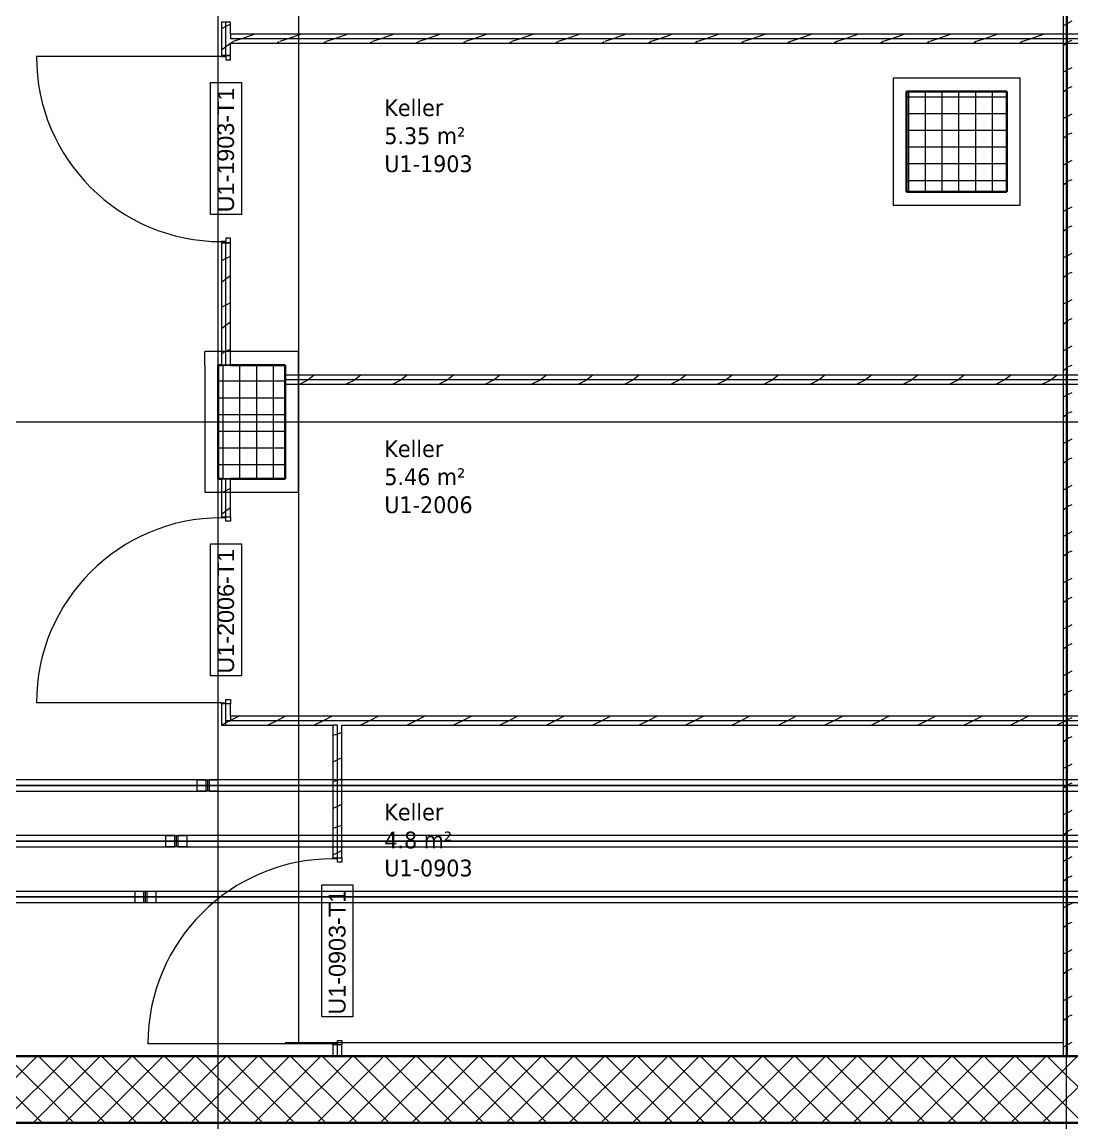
# Model space of a CAD drawing. Extents: x -932 to 937, y -179 to 471.
# Drawn here: x 115.6 to 209.8, y 257 to 355.8 of the extents above; entities that cross this region are included whole.
import ezdxf
from ezdxf.lldxf.tags import DXFTag

# ---------------------------------------------------------------- set-up
doc = ezdxf.new("R2010")
doc.units = 0
doc.layers.get('0').update_dxf_attribs({"lineweight": 13})
for name, color, linetype, lineweight in [('A-AREA-____-IDEN', 7, 'Continuous', 5), ('A-DOOR-____-IDEN', 7, 'Continuous', 5), ('A-DOOR-FRAM-MCUT', 7, 'Continuous', 9), ('A-DOOR-OPNG-OTLN', 7, 'Continuous', 9), ('A-FLOR-____-OVHD', 7, 'Strichpunkt - Fein', 9), ('A-WALL-____-MCUT', 7, 'Continuous', 35), ('A-WALL-____-PATT', 7, 'Continuous', 35), ('A-WALL-FNSH-MCUT', 7, 'Continuous', 35), ('S-COLS-____-MCUT', 7, 'Continuous', 35), ('S-COLS-____-OTLN', 7, 'Continuous', 9), ('S-GRID-____-OTLN', 7, 'Continuous', 5)]:
    doc.layers.add(name, color=color, linetype=linetype, lineweight=lineweight)
doc.layers.add('A-DETL-____-OTLN', color=5, linetype='Continuous', lineweight=9, true_color=0x0000ff)
doc.layers.add('EL01_WAN_Röhre Boden', color=7, linetype='Continuous', lineweight=13, true_color=0xff6666)
doc.styles.get("Standard").update_dxf_attribs({"font": 'arial.ttf'})
tags = doc.linetypes.add('_Rasterlinie_', pattern=[0.375, 0.2, -0.05, 0.075, -0.05]).pattern_tags.tags
tags[10:11] = [DXFTag(74, 4), DXFTag(75, 0), DXFTag(340, '0'), DXFTag(46, 1.0), DXFTag(50, 0.0), DXFTag(44, 0.0), DXFTag(45, 0.0)]
tags[8:9] = [DXFTag(74, 4), DXFTag(75, 0), DXFTag(340, '0'), DXFTag(46, 1.0), DXFTag(50, 0.0), DXFTag(44, 0.0), DXFTag(45, 0.0)]
tags[6:7] = [DXFTag(74, 4), DXFTag(75, 0), DXFTag(340, '0'), DXFTag(46, 1.0), DXFTag(50, 0.0), DXFTag(44, 0.0), DXFTag(45, 0.0)]
tags[4:5] = [DXFTag(74, 4), DXFTag(75, 0), DXFTag(340, '0'), DXFTag(46, 1.0), DXFTag(50, 0.0), DXFTag(44, 0.0), DXFTag(45, 0.0)]
tags = doc.linetypes.add('_Strichliert - Fein_', pattern=[0.15, 0.1, -0.05]).pattern_tags.tags
tags[6:7] = [DXFTag(74, 4), DXFTag(75, 0), DXFTag(340, '0'), DXFTag(46, 1.0), DXFTag(50, 0.0), DXFTag(44, 0.0), DXFTag(45, 0.0)]
tags[4:5] = [DXFTag(74, 4), DXFTag(75, 0), DXFTag(340, '0'), DXFTag(46, 1.0), DXFTag(50, 0.0), DXFTag(44, 0.0), DXFTag(45, 0.0)]
tags = doc.linetypes.add('ACAD_ISO03W100', pattern=[30, 12, -18]).pattern_tags.tags
tags[6:7] = [DXFTag(74, 4), DXFTag(75, 0), DXFTag(340, '0'), DXFTag(46, 0.0), DXFTag(50, 0.0), DXFTag(44, 0.0), DXFTag(45, 0.0)]
tags[4:5] = [DXFTag(74, 4), DXFTag(75, 0), DXFTag(340, '0'), DXFTag(46, 0.0), DXFTag(50, 0.0), DXFTag(44, 0.0), DXFTag(45, 0.0)]
tags = doc.linetypes.add('Strichpunkt - Fein', pattern=[0.2, 0.1, -0.05, 0, -0.05]).pattern_tags.tags
tags[10:11] = [DXFTag(74, 4), DXFTag(75, 0), DXFTag(340, '0'), DXFTag(46, 1.0), DXFTag(50, 0.0), DXFTag(44, 0.0), DXFTag(45, 0.0)]
tags[8:9] = [DXFTag(74, 4), DXFTag(75, 0), DXFTag(340, '0'), DXFTag(46, 1.0), DXFTag(50, 0.0), DXFTag(44, 0.0), DXFTag(45, 0.0)]
tags[6:7] = [DXFTag(74, 4), DXFTag(75, 0), DXFTag(340, '0'), DXFTag(46, 1.0), DXFTag(50, 0.0), DXFTag(44, 0.0), DXFTag(45, 0.0)]
tags[4:5] = [DXFTag(74, 4), DXFTag(75, 0), DXFTag(340, '0'), DXFTag(46, 1.0), DXFTag(50, 0.0), DXFTag(44, 0.0), DXFTag(45, 0.0)]
tags = doc.linetypes.add('STRICHPUNKT2', pattern=[12.7, 6.35, -3.175, 0, -3.175]).pattern_tags.tags
tags[10:11] = [DXFTag(74, 4), DXFTag(75, 0), DXFTag(340, '0'), DXFTag(46, 0.0), DXFTag(50, 0.0), DXFTag(44, 0.0), DXFTag(45, 0.0)]
tags[8:9] = [DXFTag(74, 4), DXFTag(75, 0), DXFTag(340, '0'), DXFTag(46, 0.0), DXFTag(50, 0.0), DXFTag(44, 0.0), DXFTag(45, 0.0)]
tags[6:7] = [DXFTag(74, 4), DXFTag(75, 0), DXFTag(340, '0'), DXFTag(46, 0.0), DXFTag(50, 0.0), DXFTag(44, 0.0), DXFTag(45, 0.0)]
tags[4:5] = [DXFTag(74, 4), DXFTag(75, 0), DXFTag(340, '0'), DXFTag(46, 0.0), DXFTag(50, 0.0), DXFTag(44, 0.0), DXFTag(45, 0.0)]

# ---------------------------------------------------------------- blocks, each defined once
blk = doc.blocks.new('Referenz-A0UJ2H3XXE', base_point=(-911.847, -117.709))
at = {"layer": 'A-DETL-____-OTLN', "color": 0, "linetype": '_Strichliert - Fein_', "ltscale": 0.13}
blk.add_line((131.963, 324.986), (131.963, 326.186), dxfattribs=at)
at = {"layer": 'A-DOOR-____-IDEN', "color": 0, "linetype": 'Continuous', "ltscale": 0.13}
for p, q in [((132.472, 338.485), (132.472, 350.325)), ((132.472, 350.325), (135.252, 350.325)), ((135.252, 350.325), (135.252, 338.485)), ((135.252, 338.485), (132.472, 338.485)), ((132.472, 297.103), (132.472, 308.943)), ((132.472, 308.943), (135.252, 308.943)), ((135.252, 308.943), (135.252, 297.103)), ((135.252, 297.103), (132.472, 297.103)), ((142.472, 266.512), (142.472, 278.352)), ((142.472, 278.352), (145.252, 278.352)), ((145.252, 278.352), (145.252, 266.512)), ((145.252, 266.512), (142.472, 266.512))]:
    blk.add_line(p, q, dxfattribs=at)
at = {"layer": 'A-DOOR-FRAM-MCUT', "color": 0, "linetype": 'Continuous', "ltscale": 0.13}
for p, q in [((133.463, 352.758), (133.463, 352.658)), ((134.263, 352.758), (133.463, 352.758)), ((133.463, 352.658), (133.863, 352.658)), ((133.863, 352.658), (133.863, 352.358)), ((134.263, 352.358), (134.263, 352.758)), ((133.863, 352.358), (134.263, 352.358)), ((133.463, 336.058), (133.463, 335.958)), ((133.863, 336.058), (133.463, 336.058)), ((133.463, 335.958), (134.263, 335.958)), ((134.263, 336.358), (133.863, 336.358)), ((133.863, 336.358), (133.863, 336.058)), ((134.263, 335.958), (134.263, 336.358)), ((133.463, 311.376), (134.263, 311.376)), ((133.463, 311.276), (133.463, 311.376)), ((133.863, 311.276), (133.463, 311.276)), ((133.863, 310.976), (133.863, 311.276)), ((134.263, 311.376), (134.263, 310.976)), ((134.263, 310.976), (133.863, 310.976)), ((133.463, 294.676), (133.863, 294.676)), ((133.463, 294.576), (133.463, 294.676)), ((134.263, 294.576), (133.463, 294.576)), ((133.863, 294.976), (134.263, 294.976)), ((133.863, 294.676), (133.863, 294.976)), ((134.263, 294.976), (134.263, 294.576)), ((143.463, 280.786), (144.263, 280.786)), ((143.463, 280.686), (143.463, 280.786)), ((143.863, 280.686), (143.463, 280.686)), ((143.863, 280.386), (143.863, 280.686)), ((144.263, 280.786), (144.263, 280.386)), ((144.263, 280.386), (143.863, 280.386)), ((143.463, 264.086), (143.863, 264.086)), ((143.463, 263.986), (143.463, 264.086)), ((144.263, 263.986), (143.463, 263.986)), ((143.863, 264.386), (144.263, 264.386)), ((143.863, 264.086), (143.863, 264.386)), ((144.263, 264.386), (144.263, 263.986))]:
    blk.add_line(p, q, dxfattribs=at)
at = {"layer": 'A-DOOR-OPNG-OTLN', "color": 0, "linetype": 'Continuous', "ltscale": 0.13}
for p, q in [((133.463, 352.658), (116.863, 352.658)), ((133.463, 294.676), (116.863, 294.676)), ((143.463, 264.086), (126.863, 264.086))]:
    blk.add_line(p, q, dxfattribs=at)
for centre, major_axis in [((133.463, 352.658), (-16.6, 0)), ((133.463, 294.676), (0, 16.6)), ((143.463, 264.086), (0, 16.6))]:
    blk.add_ellipse(centre, major_axis=major_axis, ratio=1, start_param=0, end_param=1.570796, dxfattribs=at)
at = {"layer": 'A-FLOR-____-OVHD', "color": 0, "linetype": 'Strichpunkt - Fein', "ltscale": 0.13}
for p, q in [((140.363, 403.535), (140.363, 264.186)), ((205.113, 350.736), (193.713, 350.736)), ((193.713, 350.736), (193.713, 339.336)), ((205.113, 339.336), (205.113, 350.736)), ((193.713, 339.336), (205.113, 339.336)), ((140.363, 326.186), (131.963, 326.186)), ((140.363, 313.586), (140.363, 326.186)), ((131.963, 324.986), (131.963, 313.586)), ((131.963, 313.586), (140.363, 313.586)), ((208.963, 264.186), (139.163, 264.186))]:
    blk.add_line(p, q, dxfattribs=at)
at = {"layer": 'A-WALL-____-MCUT', "color": 0, "linetype": 'Continuous', "lineweight": 9, "ltscale": 0.13}
for p, q in [((209.363, 262.986), (209.363, 403.535)), ((133.863, 352.758), (133.863, 355.758)), ((134.263, 354.658), (134.263, 354.258)), ((288.663, 354.258), (134.263, 354.258)), ((133.863, 324.986), (133.863, 335.958)), ((133.463, 324.986), (134.263, 324.986)), ((288.663, 323.667), (139.163, 323.667)), ((134.263, 314.786), (133.463, 314.786)), ((133.863, 311.376), (133.863, 314.786)), ((133.863, 292.676), (133.863, 294.576)), ((134.263, 293.476), (134.263, 293.076)), ((288.663, 293.076), (133.863, 293.076)), ((143.863, 292.676), (143.463, 292.676)), ((143.863, 280.786), (143.863, 292.676)), ((143.863, 262.986), (143.863, 263.986))]:
    blk.add_line(p, q, dxfattribs=at)
at = {"layer": 'A-WALL-____-MCUT', "color": 0, "linetype": 'Continuous', "ltscale": 0.35}
for p, q in [((144.263, 262.986), (109.463, 262.986)), ((358.863, 262.986), (144.263, 262.986)), ((103.463, 256.986), (370.863, 256.986))]:
    blk.add_line(p, q, dxfattribs=at)
at = {"layer": 'A-WALL-____-PATT', "color": 0, "linetype": 'Continuous', "lineweight": 9, "ltscale": 0.13}
for p, q in [((209.363, 355.62), (208.963, 355.42)), ((209.763, 355.82), (209.363, 355.62)), ((133.863, 355.354), (133.463, 355.154)), ((134.263, 355.554), (133.863, 355.354)), ((136.465, 354.658), (135.265, 354.258)), ((140.629, 354.658), (139.429, 354.258)), ((144.794, 354.658), (143.594, 354.258)), ((148.959, 354.658), (147.759, 354.258)), ((153.123, 354.658), (151.923, 354.258)), ((157.288, 354.658), (156.088, 354.258)), ((161.453, 354.658), (160.253, 354.258)), ((165.617, 354.658), (164.417, 354.258)), ((169.782, 354.658), (168.582, 354.258)), ((173.947, 354.658), (172.747, 354.258)), ((178.112, 354.658), (176.912, 354.258)), ((182.276, 354.658), (181.076, 354.258)), ((186.441, 354.658), (185.241, 354.258)), ((190.606, 354.658), (189.406, 354.258)), ((194.77, 354.658), (193.57, 354.258)), ((198.935, 354.658), (197.735, 354.258)), ((203.1, 354.658), (201.9, 354.258)), ((207.265, 354.658), (206.065, 354.258)), ((134.263, 353.826), (133.863, 353.526)), ((134.486, 353.993), (134.306, 353.858)), ((135.265, 354.258), (134.522, 354.011)), ((138.651, 353.994), (138.471, 353.858)), ((139.429, 354.258), (138.687, 354.011)), ((142.816, 353.994), (142.636, 353.858)), ((143.594, 354.258), (142.852, 354.011)), ((146.982, 353.994), (146.801, 353.858)), ((147.759, 354.258), (147.017, 354.011)), ((151.147, 353.994), (150.966, 353.858)), ((151.923, 354.258), (151.182, 354.011)), ((155.312, 353.995), (155.131, 353.858)), ((156.088, 354.258), (155.347, 354.011)), ((159.478, 353.995), (159.296, 353.858)), ((160.253, 354.258), (159.512, 354.012)), ((163.643, 353.995), (163.461, 353.858)), ((164.417, 354.258), (163.678, 354.012)), ((167.808, 353.995), (167.626, 353.858)), ((168.582, 354.258), (167.843, 354.012)), ((171.974, 353.996), (171.791, 353.858)), ((172.747, 354.258), (172.008, 354.012)), ((176.139, 353.996), (175.956, 353.858)), ((176.912, 354.258), (176.173, 354.012)), ((180.304, 353.996), (180.121, 353.858)), ((181.076, 354.258), (180.338, 354.012)), ((184.47, 353.996), (184.286, 353.858)), ((185.241, 354.258), (184.503, 354.012)), ((188.635, 353.997), (188.451, 353.858)), ((189.406, 354.258), (188.668, 354.012)), ((192.8, 353.997), (192.616, 353.858)), ((193.57, 354.258), (192.833, 354.013)), ((196.965, 353.997), (196.78, 353.858)), ((197.735, 354.258), (196.998, 354.013)), ((201.131, 353.997), (200.945, 353.858)), ((201.9, 354.258), (201.163, 354.013)), ((205.296, 353.998), (205.11, 353.858)), ((206.065, 354.258), (205.329, 354.013)), ((209.363, 353.924), (208.963, 353.624)), ((209.461, 353.998), (209.363, 353.924)), ((209.763, 354.103), (209.494, 354.013)), ((133.863, 353.526), (133.463, 353.226)), ((209.763, 351.655), (209.363, 351.455)), ((209.363, 351.455), (208.963, 351.255)), ((209.363, 349.759), (208.963, 349.459)), ((209.462, 349.833), (209.363, 349.759)), ((209.763, 349.938), (209.494, 349.848)), ((209.363, 347.29), (208.963, 347.09)), ((209.763, 347.49), (209.363, 347.29)), ((209.763, 345.773), (209.494, 345.684)), ((209.363, 345.594), (208.963, 345.294)), ((209.462, 345.669), (209.363, 345.594)), ((209.363, 343.125), (208.963, 342.925)), ((209.763, 343.325), (209.363, 343.125)), ((209.363, 341.429), (208.963, 341.129)), ((209.463, 341.504), (209.363, 341.429)), ((209.763, 341.609), (209.494, 341.519)), ((209.363, 338.96), (208.963, 338.76)), ((209.763, 339.16), (209.363, 338.96)), ((209.363, 337.264), (208.963, 336.964)), ((209.463, 337.339), (209.363, 337.264)), ((209.763, 337.444), (209.494, 337.354)), ((209.763, 334.996), (209.363, 334.796)), ((133.863, 334.53), (133.463, 334.33)), ((134.263, 334.73), (133.863, 334.53)), ((209.363, 334.796), (208.963, 334.596)), ((134.263, 333.001), (133.863, 332.701)), ((209.363, 333.099), (208.963, 332.799)), ((209.464, 333.175), (209.363, 333.099)), ((209.763, 333.279), (209.495, 333.19)), ((133.863, 332.701), (133.463, 332.401)), ((133.863, 330.365), (133.463, 330.165)), ((134.263, 330.565), (133.863, 330.365)), ((209.363, 330.631), (208.963, 330.431)), ((209.763, 330.831), (209.363, 330.631)), ((209.363, 328.934), (208.963, 328.634)), ((209.464, 329.01), (209.363, 328.934)), ((209.763, 329.115), (209.495, 329.025)), ((133.863, 328.536), (133.463, 328.236)), ((134.263, 328.836), (133.863, 328.536)), ((133.863, 326.2), (133.463, 326)), ((134.263, 326.4), (133.863, 326.2)), ((209.363, 326.466), (208.963, 326.266)), ((209.763, 326.666), (209.363, 326.466)), ((141.788, 324.067), (141.254, 323.667)), ((145.953, 324.067), (145.419, 323.667)), ((150.118, 324.067), (149.584, 323.667)), ((154.283, 324.067), (153.749, 323.667)), ((158.448, 324.067), (157.914, 323.667)), ((162.613, 324.067), (162.079, 323.667)), ((166.778, 324.067), (166.244, 323.667)), ((170.943, 324.067), (170.409, 323.667)), ((175.108, 324.067), (174.574, 323.667)), ((179.273, 324.067), (178.739, 323.667)), ((183.438, 324.067), (182.904, 323.667)), ((187.603, 324.067), (187.069, 323.667)), ((191.768, 324.067), (191.234, 323.667)), ((195.933, 324.067), (195.399, 323.667)), ((200.098, 324.067), (199.564, 323.667)), ((204.263, 324.067), (203.729, 323.667)), ((208.428, 324.067), (207.894, 323.667)), ((209.363, 324.769), (208.963, 324.469)), ((209.465, 324.845), (209.363, 324.769)), ((209.763, 324.95), (209.495, 324.861)), ((141.219, 323.631), (140.492, 323.267)), ((141.254, 323.667), (141.154, 323.592)), ((145.384, 323.631), (144.657, 323.267)), ((145.419, 323.667), (145.319, 323.592)), ((149.548, 323.631), (148.822, 323.267)), ((149.584, 323.667), (149.484, 323.592)), ((153.713, 323.63), (152.987, 323.267)), ((153.749, 323.667), (153.65, 323.593)), ((157.878, 323.63), (157.152, 323.267)), ((157.914, 323.667), (157.815, 323.593)), ((162.043, 323.63), (161.317, 323.267)), ((162.079, 323.667), (161.98, 323.593)), ((166.208, 323.63), (165.482, 323.267)), ((166.244, 323.667), (166.146, 323.593)), ((170.373, 323.63), (169.647, 323.267)), ((170.409, 323.667), (170.311, 323.594)), ((174.538, 323.63), (173.812, 323.267)), ((174.574, 323.667), (174.476, 323.594)), ((178.703, 323.63), (177.977, 323.267)), ((178.739, 323.667), (178.642, 323.594)), ((182.868, 323.63), (182.141, 323.267)), ((182.904, 323.667), (182.807, 323.594)), ((187.033, 323.63), (186.306, 323.267)), ((187.069, 323.667), (186.972, 323.595)), ((191.197, 323.63), (190.471, 323.267)), ((191.234, 323.667), (191.138, 323.595)), ((195.362, 323.63), (194.636, 323.267)), ((195.399, 323.667), (195.303, 323.595)), ((199.527, 323.63), (198.801, 323.267)), ((199.564, 323.667), (199.468, 323.595)), ((203.692, 323.63), (202.966, 323.267)), ((203.729, 323.667), (203.634, 323.596)), ((207.857, 323.63), (207.131, 323.267)), ((207.894, 323.667), (207.799, 323.596)), ((209.363, 322.301), (208.963, 322.101)), ((209.763, 322.501), (209.363, 322.301)), ((209.363, 320.604), (208.963, 320.304)), ((209.465, 320.681), (209.363, 320.604)), ((209.763, 320.785), (209.495, 320.696)), ((209.363, 318.136), (208.963, 317.936)), ((209.763, 318.336), (209.363, 318.136)), ((209.363, 316.439), (208.963, 316.139)), ((209.466, 316.516), (209.363, 316.439)), ((209.763, 316.62), (209.495, 316.531)), ((209.763, 314.171), (209.363, 313.971)), ((133.863, 313.705), (133.463, 313.505)), ((134.263, 313.905), (133.863, 313.705)), ((209.363, 313.971), (208.963, 313.771)), ((134.263, 312.176), (133.863, 311.876)), ((209.363, 312.274), (208.963, 311.974)), ((209.466, 312.351), (209.363, 312.274)), ((209.763, 312.456), (209.496, 312.367)), ((133.863, 311.876), (133.463, 311.576)), ((209.363, 309.806), (208.963, 309.606)), ((209.763, 310.006), (209.363, 309.806)), ((209.467, 308.187), (209.363, 308.109)), ((209.763, 308.291), (209.496, 308.202)), ((209.363, 308.109), (208.963, 307.809)), ((209.363, 305.641), (208.963, 305.441)), ((209.763, 305.841), (209.363, 305.641)), ((209.363, 303.944), (208.963, 303.644)), ((209.467, 304.022), (209.363, 303.944)), ((209.763, 304.126), (209.496, 304.037)), ((209.363, 301.476), (208.963, 301.276)), ((209.763, 301.676), (209.363, 301.476)), ((209.363, 299.779), (208.963, 299.479)), ((209.468, 299.857), (209.363, 299.779)), ((209.763, 299.961), (209.496, 299.873)), ((209.363, 297.312), (208.963, 297.112)), ((209.763, 297.512), (209.363, 297.312)), ((209.363, 295.614), (208.963, 295.314)), ((209.468, 295.693), (209.363, 295.614)), ((209.763, 295.797), (209.496, 295.708)), ((135.054, 293.476), (134.263, 293.081)), ((139.219, 293.476), (138.419, 293.076)), ((143.384, 293.476), (142.584, 293.076)), ((147.549, 293.476), (146.749, 293.076)), ((151.714, 293.476), (150.914, 293.076)), ((155.879, 293.476), (155.079, 293.076)), ((160.044, 293.476), (159.244, 293.076)), ((164.209, 293.476), (163.409, 293.076)), ((168.373, 293.476), (167.573, 293.076)), ((172.538, 293.476), (171.738, 293.076)), ((176.703, 293.476), (175.903, 293.076)), ((180.868, 293.476), (180.068, 293.076)), ((185.033, 293.476), (184.233, 293.076)), ((189.198, 293.476), (188.398, 293.076)), ((193.363, 293.476), (192.563, 293.076)), ((197.528, 293.476), (196.728, 293.076)), ((201.693, 293.476), (200.893, 293.076)), ((205.858, 293.476), (205.058, 293.076)), ((133.863, 292.881), (133.463, 292.681)), ((134.254, 293.076), (133.863, 292.881)), ((134.263, 293.081), (134.254, 293.076)), ((138.419, 293.076), (137.619, 292.676)), ((142.584, 293.076), (141.784, 292.676)), ((146.749, 293.076), (145.949, 292.676)), ((150.914, 293.076), (150.114, 292.676)), ((155.079, 293.076), (154.279, 292.676)), ((159.244, 293.076), (158.444, 292.676)), ((163.409, 293.076), (162.609, 292.676)), ((167.573, 293.076), (166.773, 292.676)), ((171.738, 293.076), (170.938, 292.676)), ((175.903, 293.076), (175.103, 292.676)), ((180.068, 293.076), (179.268, 292.676)), ((184.233, 293.076), (183.433, 292.676)), ((188.398, 293.076), (187.598, 292.676)), ((192.563, 293.076), (191.763, 292.676)), ((196.728, 293.076), (195.928, 292.676)), ((200.893, 293.076), (200.093, 292.676)), ((205.058, 293.076), (204.258, 292.676)), ((208.963, 292.947), (208.423, 292.676)), ((209.363, 293.147), (208.963, 292.947)), ((209.763, 293.347), (209.363, 293.147)), ((143.863, 291.877), (143.463, 291.744)), ((144.263, 292.01), (143.863, 291.877)), ((209.363, 291.449), (208.963, 291.149)), ((209.469, 291.528), (209.363, 291.449)), ((209.763, 291.632), (209.497, 291.543)), ((143.863, 289.551), (143.463, 289.351)), ((144.263, 289.751), (143.863, 289.551)), ((209.363, 288.982), (208.963, 288.782)), ((209.763, 289.182), (209.363, 288.982)), ((143.863, 287.712), (143.463, 287.579)), ((144.263, 287.846), (143.863, 287.712)), ((209.763, 287.467), (209.497, 287.379)), ((209.363, 287.284), (208.963, 286.984)), ((209.469, 287.364), (209.363, 287.284)), ((144.263, 285.586), (143.863, 285.386)), ((143.863, 285.386), (143.463, 285.186)), ((209.363, 284.817), (208.963, 284.617)), ((209.763, 285.017), (209.363, 284.817)), ((143.863, 283.548), (143.463, 283.414)), ((144.263, 283.681), (143.863, 283.548)), ((209.363, 283.119), (208.963, 282.819)), ((209.47, 283.199), (209.363, 283.119)), ((209.763, 283.303), (209.497, 283.214)), ((143.863, 281.221), (143.463, 281.021)), ((144.263, 281.421), (143.863, 281.221)), ((209.363, 280.652), (208.963, 280.452)), ((209.763, 280.852), (209.363, 280.652)), ((209.363, 278.954), (208.963, 278.654)), ((209.47, 279.034), (209.363, 278.954)), ((209.763, 279.138), (209.497, 279.049)), ((209.763, 276.687), (209.363, 276.487)), ((209.363, 276.487), (208.963, 276.287)), ((209.363, 274.789), (208.963, 274.489)), ((209.471, 274.87), (209.363, 274.789)), ((209.763, 274.973), (209.497, 274.885)), ((209.363, 272.322), (208.963, 272.122)), ((209.763, 272.522), (209.363, 272.322)), ((209.471, 270.705), (209.363, 270.624)), ((209.763, 270.808), (209.497, 270.72)), ((209.363, 270.624), (208.963, 270.324)), ((209.363, 268.157), (208.963, 267.957)), ((209.763, 268.357), (209.363, 268.157)), ((209.363, 266.459), (208.963, 266.159)), ((209.472, 266.54), (209.363, 266.459)), ((209.763, 266.644), (209.498, 266.555)), ((209.363, 263.992), (208.963, 263.792)), ((209.763, 264.192), (209.363, 263.992)), ((110.928, 256.986), (116.928, 262.986)), ((117.384, 256.986), (111.384, 262.986)), ((113.756, 256.986), (119.756, 262.986)), ((120.213, 256.986), (114.213, 262.986)), ((116.584, 256.986), (122.584, 262.986)), ((123.041, 256.986), (117.041, 262.986)), ((119.413, 256.986), (125.413, 262.986)), ((125.869, 256.986), (119.869, 262.986)), ((122.241, 256.986), (128.241, 262.986)), ((128.698, 256.986), (122.698, 262.986)), ((125.07, 256.986), (131.07, 262.986)), ((131.526, 256.986), (125.526, 262.986)), ((127.898, 256.986), (133.898, 262.986)), ((134.355, 256.986), (128.355, 262.986)), ((130.727, 256.986), (136.727, 262.986)), ((137.183, 256.986), (131.183, 262.986)), ((133.555, 256.986), (139.555, 262.986)), ((140.012, 256.986), (134.012, 262.986)), ((136.383, 256.986), (142.383, 262.986)), ((142.84, 256.986), (136.84, 262.986)), ((139.212, 256.986), (145.212, 262.986)), ((145.668, 256.986), (139.668, 262.986)), ((142.04, 256.986), (148.04, 262.986)), ((148.497, 256.986), (142.497, 262.986)), ((144.869, 256.986), (150.869, 262.986)), ((151.325, 256.986), (145.325, 262.986)), ((147.697, 256.986), (153.697, 262.986)), ((154.154, 256.986), (148.154, 262.986)), ((150.526, 256.986), (156.526, 262.986)), ((156.982, 256.986), (150.982, 262.986)), ((153.354, 256.986), (159.354, 262.986)), ((159.81, 256.986), (153.81, 262.986)), ((156.182, 256.986), (162.182, 262.986)), ((162.639, 256.986), (156.639, 262.986)), ((159.011, 256.986), (165.011, 262.986)), ((165.467, 256.986), (159.467, 262.986)), ((161.839, 256.986), (167.839, 262.986)), ((168.296, 256.986), (162.296, 262.986)), ((164.668, 256.986), (170.668, 262.986)), ((171.124, 256.986), (165.124, 262.986)), ((167.496, 256.986), (173.496, 262.986)), ((173.953, 256.986), (167.953, 262.986)), ((170.325, 256.986), (176.325, 262.986)), ((176.781, 256.986), (170.781, 262.986)), ((173.153, 256.986), (179.153, 262.986)), ((179.609, 256.986), (173.609, 262.986)), ((175.981, 256.986), (181.981, 262.986)), ((182.438, 256.986), (176.438, 262.986)), ((178.81, 256.986), (184.81, 262.986)), ((185.266, 256.986), (179.266, 262.986)), ((181.638, 256.986), (187.638, 262.986)), ((188.095, 256.986), (182.095, 262.986)), ((184.467, 256.986), (190.467, 262.986)), ((190.923, 256.986), (184.923, 262.986)), ((187.295, 256.986), (193.295, 262.986)), ((193.752, 256.986), (187.752, 262.986)), ((190.124, 256.986), (196.124, 262.986)), ((196.58, 256.986), (190.58, 262.986)), ((192.952, 256.986), (198.952, 262.986)), ((199.408, 256.986), (193.408, 262.986)), ((195.78, 256.986), (201.78, 262.986)), ((202.237, 256.986), (196.237, 262.986)), ((198.609, 256.986), (204.609, 262.986)), ((205.065, 256.986), (199.065, 262.986)), ((201.437, 256.986), (207.437, 262.986)), ((207.894, 256.986), (201.894, 262.986)), ((204.266, 256.986), (210.266, 262.986)), ((210.722, 256.986), (204.722, 262.986)), ((207.094, 256.986), (213.094, 262.986)), ((213.551, 256.986), (207.551, 262.986))]:
    blk.add_line(p, q, dxfattribs=at)
at = {"layer": 'A-WALL-FNSH-MCUT', "color": 0, "linetype": 'Continuous', "lineweight": 9, "ltscale": 0.13}
for p, q in [((208.963, 403.535), (208.963, 262.986)), ((133.463, 355.758), (133.463, 352.758)), ((134.263, 355.758), (133.463, 355.758)), ((134.263, 354.658), (134.263, 355.758)), ((288.663, 354.658), (134.263, 354.658)), ((134.263, 352.758), (134.263, 353.858)), ((134.263, 353.858), (288.663, 353.858)), ((133.463, 352.758), (134.263, 352.758)), ((133.463, 335.958), (133.463, 324.986)), ((134.263, 335.958), (133.463, 335.958)), ((134.263, 324.986), (134.263, 335.958)), ((288.663, 324.067), (139.163, 324.067)), ((139.163, 324.067), (139.163, 323.267)), ((139.163, 323.267), (288.663, 323.267)), ((133.463, 314.786), (133.463, 311.376)), ((134.263, 311.376), (134.263, 314.786)), ((133.463, 311.376), (134.263, 311.376)), ((133.463, 294.576), (133.463, 292.676)), ((134.263, 294.576), (133.463, 294.576)), ((134.263, 293.476), (134.263, 294.576)), ((288.663, 293.476), (134.263, 293.476)), ((133.463, 292.676), (143.463, 292.676)), ((143.463, 292.676), (143.463, 280.786)), ((144.263, 292.676), (288.663, 292.676)), ((144.263, 280.786), (144.263, 292.676)), ((143.463, 280.786), (144.263, 280.786)), ((143.463, 263.986), (143.463, 262.986)), ((144.263, 263.986), (143.463, 263.986)), ((144.263, 262.986), (144.263, 263.986))]:
    blk.add_line(p, q, dxfattribs=at)
at = {"layer": 'S-COLS-____-MCUT', "color": 0, "linetype": 'Continuous', "ltscale": 0.35}
for p, q in [((194.913, 349.536), (194.913, 340.536)), ((203.913, 349.536), (194.913, 349.536)), ((203.913, 340.536), (203.913, 349.536)), ((194.913, 340.536), (203.913, 340.536)), ((133.463, 324.986), (133.163, 324.986)), ((133.163, 324.986), (133.163, 314.786)), ((139.163, 324.986), (134.263, 324.986)), ((139.163, 314.786), (139.163, 324.986)), ((133.163, 314.786), (133.463, 314.786)), ((134.263, 314.786), (139.163, 314.786))]:
    blk.add_line(p, q, dxfattribs=at)
at = {"layer": 'S-COLS-____-OTLN', "color": 0, "linetype": 'Continuous', "ltscale": 0.13}
for p, q in [((194.913, 349.054), (203.913, 349.054)), ((195.123, 340.536), (195.123, 349.536)), ((196.623, 340.536), (196.623, 349.536)), ((198.123, 340.536), (198.123, 349.536)), ((199.623, 340.536), (199.623, 349.536)), ((201.123, 340.536), (201.123, 349.536)), ((202.623, 340.536), (202.623, 349.536)), ((194.913, 347.554), (203.913, 347.554)), ((194.913, 346.054), (203.913, 346.054)), ((194.913, 344.554), (203.913, 344.554)), ((194.913, 343.054), (203.913, 343.054)), ((194.913, 341.554), (203.913, 341.554)), ((133.863, 324.986), (133.463, 324.986)), ((133.623, 314.786), (133.623, 324.986)), ((134.263, 324.986), (133.863, 324.986)), ((135.123, 314.786), (135.123, 324.986)), ((136.623, 314.786), (136.623, 324.986)), ((138.123, 314.786), (138.123, 324.986)), ((133.163, 323.554), (139.163, 323.554)), ((133.163, 322.054), (139.163, 322.054)), ((133.163, 320.554), (139.163, 320.554)), ((133.163, 319.054), (139.163, 319.054)), ((133.163, 317.554), (139.163, 317.554)), ((133.163, 316.054), (139.163, 316.054)), ((133.463, 314.786), (133.863, 314.786)), ((133.863, 314.786), (134.263, 314.786))]:
    blk.add_line(p, q, dxfattribs=at)
at = {"layer": 'S-GRID-____-OTLN', "color": 0, "linetype": '_Rasterlinie_', "ltscale": 0.13}
for p, q in [((133.163, 224.986), (133.163, 403.535)), ((209.263, 224.986), (209.263, 403.535)), ((71.463, 319.886), (382.008, 319.886)), ((71.463, 256.986), (382.008, 256.986))]:
    blk.add_line(p, q, dxfattribs=at)
at = {"layer": 'A-AREA-____-IDEN', "color": 0, "linetype": 'Continuous', "ltscale": 0.13, "char_height": 1.5, "attachment_point": 1}
for s, insert in [('{\\W0.9;\\fVerdana;Keller}', (148.076, 348.819)), ('{\\W0.9;\\fVerdana;5.35 m²}', (148.076, 346.305)), ('{\\W0.9;\\fVerdana;U1-1903}', (148.076, 343.792)), ('{\\W0.9;\\fVerdana;Keller}', (148.076, 318.228)), ('{\\W0.9;\\fVerdana;5.46 m²}', (148.076, 315.714)), ('{\\W0.9;\\fVerdana;U1-2006}', (148.076, 313.201)), ('{\\W0.9;\\fVerdana;Keller}', (148.076, 285.637)), ('{\\W0.9;\\fVerdana;4.8 m²}', (148.076, 283.124)), ('{\\W0.9;\\fVerdana;U1-0903}', (148.076, 280.61))]:
    blk.add_mtext(s, dxfattribs=dict(at, insert=insert))
at = {"layer": 'A-DOOR-____-IDEN', "color": 0, "linetype": 'Continuous', "ltscale": 0.13, "char_height": 1.5, "attachment_point": 1, "rotation": 90}
for s, insert in [('{\\fArial;U1-1903-T1}', (133.09, 338.685)), ('{\\fArial;U1-2006-T1}', (133.09, 297.303)), ('{\\fArial;U1-0903-T1}', (143.09, 266.712))]:
    blk.add_mtext(s, dxfattribs=dict(at, insert=insert))
blk = doc.blocks.new('Wickelfalzrohr-A0UJ2H3ZXE', base_point=(129.578, 281.766))
at = {"color": 0, "linetype": 'ByBlock', "lineweight": -2, "ltscale": 0.13}
for p, q in [((249.578, 282.766), (129.578, 282.766)), ((129.578, 282.473), (129.578, 282.766)), ((249.578, 282.473), (249.578, 282.766)), ((129.578, 282.058), (129.578, 282.473)), ((129.578, 281.766), (129.578, 282.058)), ((129.578, 281.766), (249.578, 281.766)), ((249.578, 282.058), (249.578, 282.473)), ((249.578, 281.766), (249.578, 282.058))]:
    blk.add_line(p, q, dxfattribs=at)
at = {"color": 0, "linetype": 'STRICHPUNKT2', "lineweight": 25, "ltscale": 0.25}
blk.add_line((129.578, 282.266), (249.578, 282.266), dxfattribs=at)
blk = doc.blocks.new('Steckverbinder-A0UJ2H45XE', base_point=(131.278, 286.766))
at = {"color": 0, "linetype": 'ByBlock', "lineweight": -2, "ltscale": 0.13}
for p, q in [((133.178, 287.756), (131.278, 287.756)), ((131.278, 287.469), (131.278, 287.756)), ((131.278, 287.063), (131.278, 287.469)), ((132.228, 286.766), (132.228, 287.766)), ((133.178, 287.469), (133.178, 287.756)), ((133.178, 287.063), (133.178, 287.469)), ((131.278, 286.776), (131.278, 287.063)), ((131.278, 286.776), (133.178, 286.776)), ((133.178, 286.776), (133.178, 287.063))]:
    blk.add_line(p, q, dxfattribs=at)
at = {"color": 0, "linetype": 'STRICHPUNKT2', "lineweight": 25, "ltscale": 0.25}
blk.add_line((133.178, 287.266), (131.278, 287.266), dxfattribs=at)
blk = doc.blocks.new('Wickelfalzrohr-A0UJ2H47XE', base_point=(132.378, 286.766))
at = {"color": 0, "linetype": 'ByBlock', "lineweight": -2, "ltscale": 0.13}
for p, q in [((252.378, 287.766), (132.378, 287.766)), ((132.378, 287.473), (132.378, 287.766)), ((132.378, 287.058), (132.378, 287.473)), ((252.378, 287.473), (252.378, 287.766)), ((252.378, 287.058), (252.378, 287.473)), ((132.378, 286.766), (132.378, 287.058)), ((132.378, 286.766), (252.378, 286.766)), ((252.378, 286.766), (252.378, 287.058))]:
    blk.add_line(p, q, dxfattribs=at)
at = {"color": 0, "linetype": 'STRICHPUNKT2', "lineweight": 25, "ltscale": 0.25}
blk.add_line((132.378, 287.266), (252.378, 287.266), dxfattribs=at)
blk = doc.blocks.new('Wickelfalzrohr-A0UJ2H4DXE', base_point=(126.808, 276.766))
at = {"color": 0, "linetype": 'ByBlock', "lineweight": -2, "ltscale": 0.13}
for p, q in [((246.808, 277.766), (126.808, 277.766)), ((126.808, 277.473), (126.808, 277.766)), ((246.808, 277.473), (246.808, 277.766)), ((126.808, 277.058), (126.808, 277.473)), ((126.808, 276.766), (126.808, 277.058)), ((126.808, 276.766), (246.808, 276.766)), ((246.808, 277.058), (246.808, 277.473)), ((246.808, 276.766), (246.808, 277.058))]:
    blk.add_line(p, q, dxfattribs=at)
at = {"color": 0, "linetype": 'STRICHPUNKT2', "lineweight": 25, "ltscale": 0.25}
blk.add_line((126.808, 277.266), (246.808, 277.266), dxfattribs=at)
blk = doc.blocks.new('Wickelfalzrohr-A0UJ2H4LXE', base_point=(6.508, 276.766))
at = {"color": 0, "linetype": 'ByBlock', "lineweight": -2, "ltscale": 0.13}
for p, q in [((126.508, 277.766), (6.508, 277.766)), ((6.508, 277.473), (6.508, 277.766)), ((126.508, 277.473), (126.508, 277.766)), ((6.508, 277.058), (6.508, 277.473)), ((6.508, 276.766), (6.508, 277.058)), ((6.508, 276.766), (126.508, 276.766)), ((126.508, 277.058), (126.508, 277.473)), ((126.508, 276.766), (126.508, 277.058))]:
    blk.add_line(p, q, dxfattribs=at)
at = {"color": 0, "linetype": 'STRICHPUNKT2', "lineweight": 25, "ltscale": 0.25}
blk.add_line((6.508, 277.266), (126.508, 277.266), dxfattribs=at)
blk = doc.blocks.new('Wickelfalzrohr-A0UJ2H4XXE', base_point=(12.078, 286.766))
at = {"color": 0, "linetype": 'ByBlock', "lineweight": -2, "ltscale": 0.13}
for p, q in [((132.078, 287.766), (12.078, 287.766)), ((12.078, 287.473), (12.078, 287.766)), ((12.078, 287.058), (12.078, 287.473)), ((132.078, 287.473), (132.078, 287.766)), ((132.078, 287.058), (132.078, 287.473)), ((12.078, 286.766), (12.078, 287.058)), ((12.078, 286.766), (132.078, 286.766)), ((132.078, 286.766), (132.078, 287.058))]:
    blk.add_line(p, q, dxfattribs=at)
at = {"color": 0, "linetype": 'STRICHPUNKT2', "lineweight": 25, "ltscale": 0.25}
blk.add_line((12.078, 287.266), (132.078, 287.266), dxfattribs=at)
blk = doc.blocks.new('Steckverbinder-A0UJ2H4ZXE', base_point=(125.708, 276.766))
at = {"color": 0, "linetype": 'ByBlock', "lineweight": -2, "ltscale": 0.13}
for p, q in [((127.608, 277.756), (125.708, 277.756)), ((125.708, 277.469), (125.708, 277.756)), ((126.658, 276.766), (126.658, 277.766)), ((127.608, 277.469), (127.608, 277.756)), ((125.708, 277.063), (125.708, 277.469)), ((125.708, 276.776), (125.708, 277.063)), ((125.708, 276.776), (127.608, 276.776)), ((127.608, 277.063), (127.608, 277.469)), ((127.608, 276.776), (127.608, 277.063))]:
    blk.add_line(p, q, dxfattribs=at)
at = {"color": 0, "linetype": 'STRICHPUNKT2', "lineweight": 25, "ltscale": 0.25}
blk.add_line((127.608, 277.266), (125.708, 277.266), dxfattribs=at)
blk = doc.blocks.new('Wickelfalzrohr-A0UJ2H6BXE', base_point=(9.278, 281.766))
at = {"color": 0, "linetype": 'ByBlock', "lineweight": -2, "ltscale": 0.13}
for p, q in [((129.278, 282.766), (9.278, 282.766)), ((9.278, 282.473), (9.278, 282.766)), ((129.278, 282.473), (129.278, 282.766)), ((9.278, 282.058), (9.278, 282.473)), ((9.278, 281.766), (9.278, 282.058)), ((9.278, 281.766), (129.278, 281.766)), ((129.278, 282.058), (129.278, 282.473)), ((129.278, 281.766), (129.278, 282.058))]:
    blk.add_line(p, q, dxfattribs=at)
at = {"color": 0, "linetype": 'STRICHPUNKT2', "lineweight": 25, "ltscale": 0.25}
blk.add_line((9.278, 282.266), (129.278, 282.266), dxfattribs=at)
blk = doc.blocks.new('Steckverbinder-A0UJ2H6DXE', base_point=(128.478, 281.766))
at = {"color": 0, "linetype": 'ByBlock', "lineweight": -2, "ltscale": 0.13}
for p, q in [((130.378, 282.756), (128.478, 282.756)), ((128.478, 282.469), (128.478, 282.756)), ((129.428, 281.766), (129.428, 282.766)), ((130.378, 282.469), (130.378, 282.756)), ((128.478, 282.063), (128.478, 282.469)), ((128.478, 281.776), (128.478, 282.063)), ((128.478, 281.776), (130.378, 281.776)), ((130.378, 282.063), (130.378, 282.469)), ((130.378, 281.776), (130.378, 282.063))]:
    blk.add_line(p, q, dxfattribs=at)
at = {"color": 0, "linetype": 'STRICHPUNKT2', "lineweight": 25, "ltscale": 0.25}
blk.add_line((130.378, 282.266), (128.478, 282.266), dxfattribs=at)

msp = doc.modelspace()

# ---------------------------------------------------------------- block references
at = {"color": 9, "lineweight": 25, "ltscale": 0.25, "true_color": 0xc0c0c0}
msp.add_blockref('Referenz-A0UJ2H3XXE', (-911.847, -117.709), dxfattribs=at)
at = {"layer": 'EL01_WAN_Röhre Boden', "color": 1, "linetype": 'ACAD_ISO03W100', "ltscale": 0.13, "true_color": 0xff0000}
for name, p in [('Wickelfalzrohr-A0UJ2H4XXE', (12.078, 286.766)), ('Steckverbinder-A0UJ2H45XE', (131.278, 286.766)), ('Wickelfalzrohr-A0UJ2H47XE', (132.378, 286.766)), ('Wickelfalzrohr-A0UJ2H6BXE', (9.278, 281.766)), ('Steckverbinder-A0UJ2H6DXE', (128.478, 281.766)), ('Wickelfalzrohr-A0UJ2H3ZXE', (129.578, 281.766)), ('Wickelfalzrohr-A0UJ2H4LXE', (6.508, 276.766)), ('Steckverbinder-A0UJ2H4ZXE', (125.708, 276.766)), ('Wickelfalzrohr-A0UJ2H4DXE', (126.808, 276.766))]:
    msp.add_blockref(name, p, dxfattribs=at)

doc.saveas('drawing.dxf')
